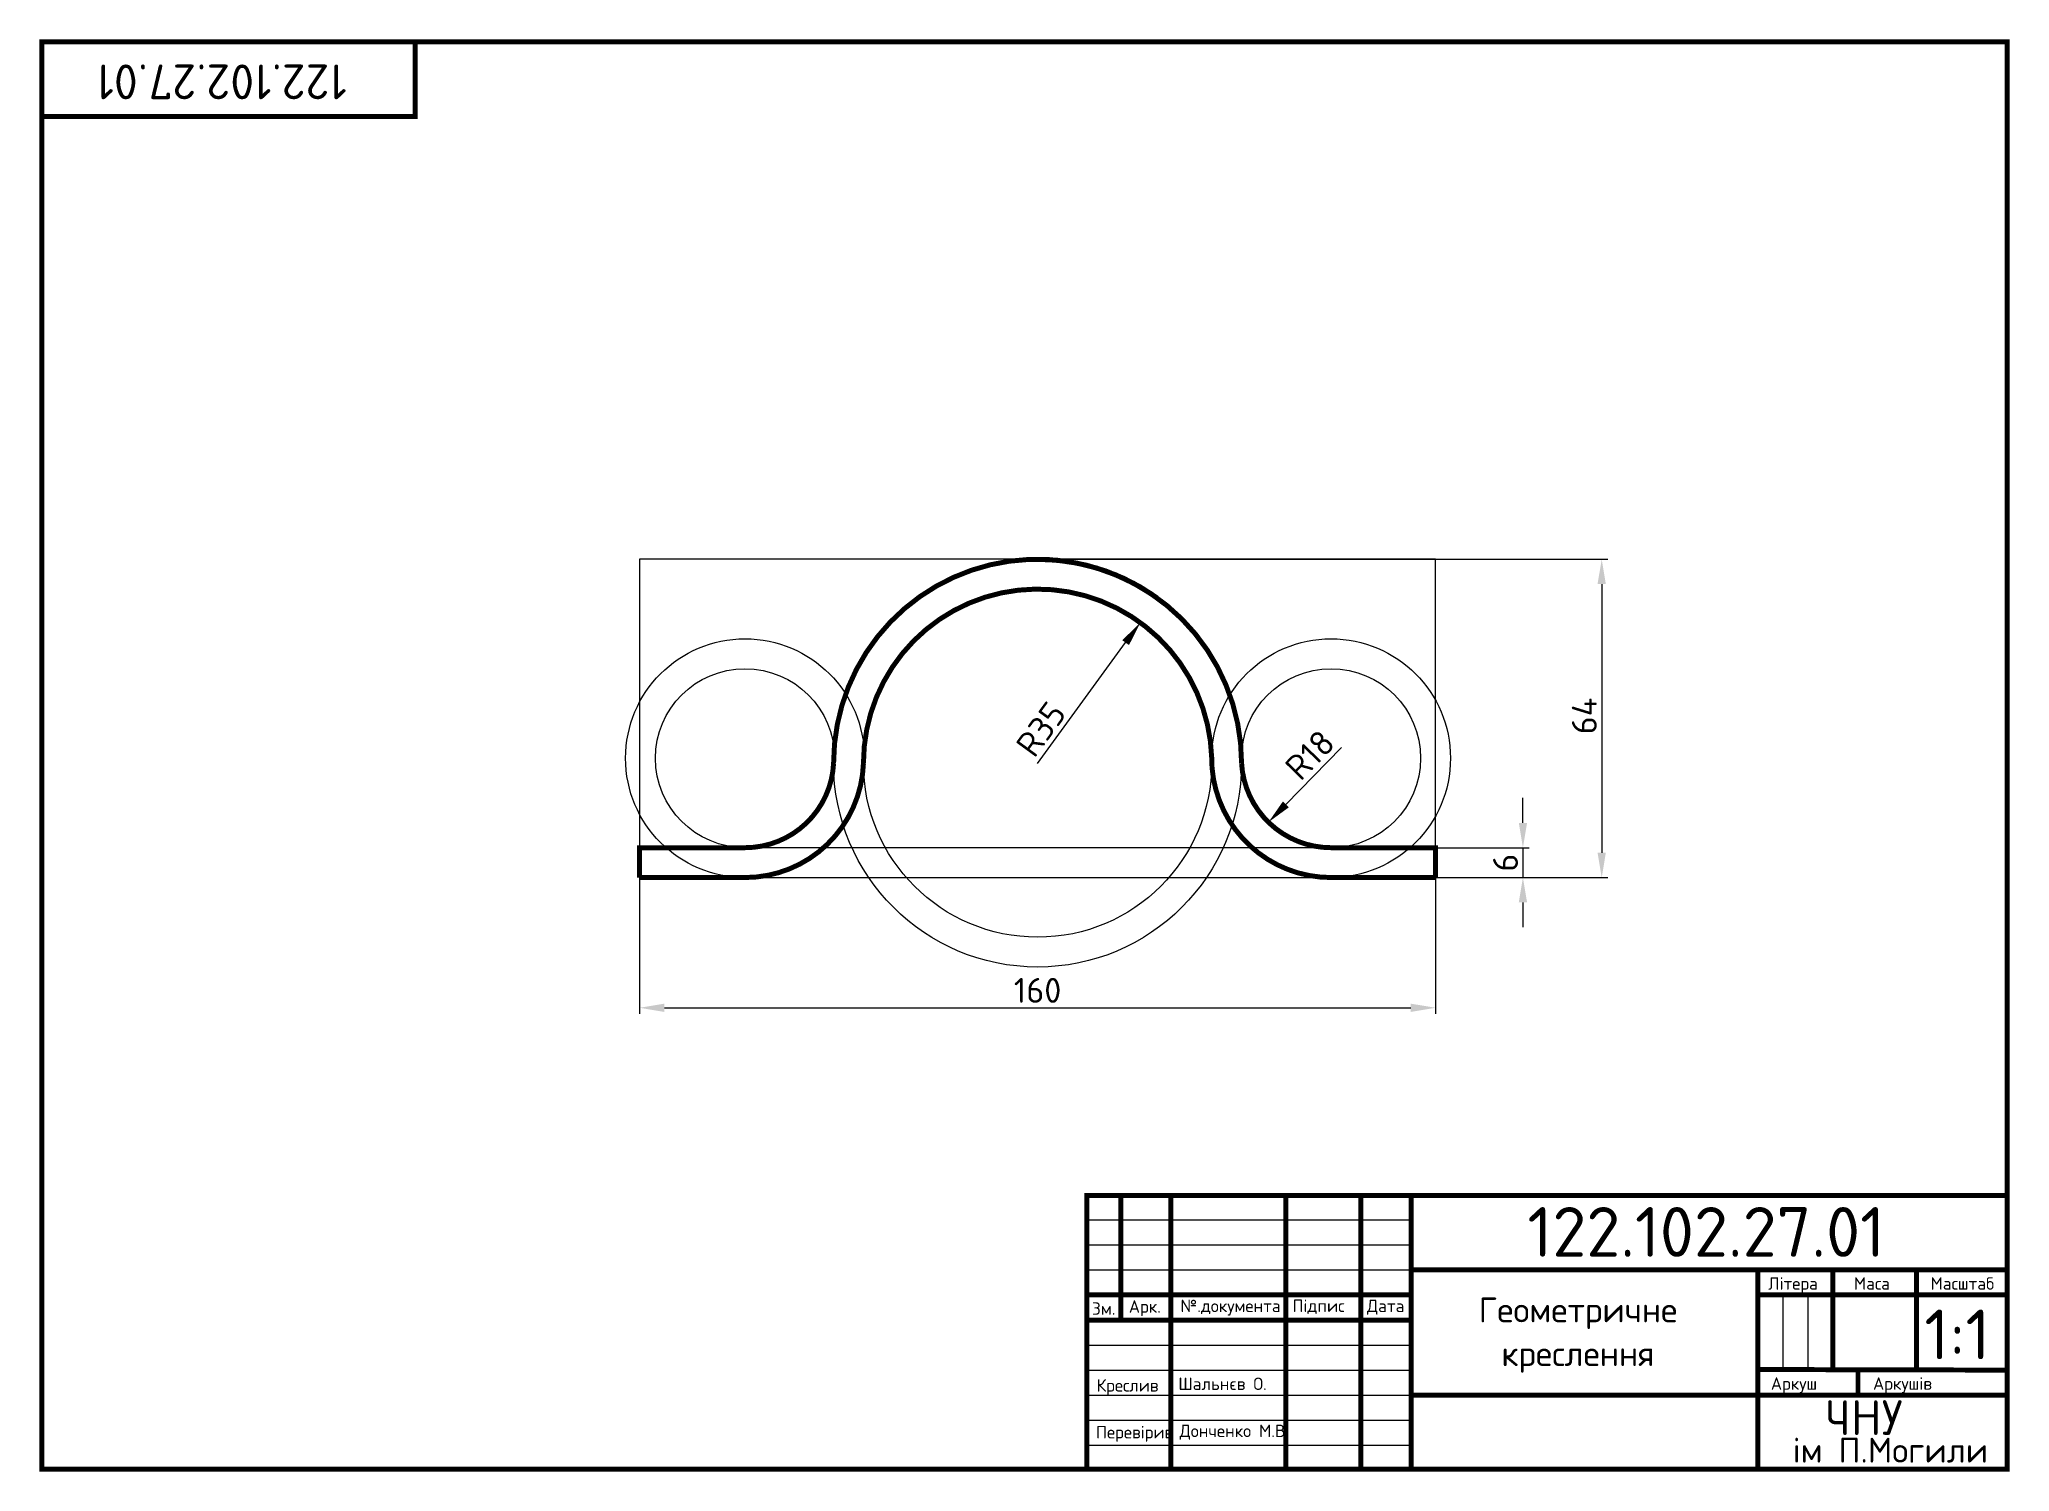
# Model space of a CAD drawing. Header units: millimetres. Extents: x 20 to 416, y 4 to 292.
import ezdxf
from ezdxf.enums import TextEntityAlignment as Align

# ---------------------------------------------------------------- set-up
doc = ezdxf.new("R2010")
doc.units = ezdxf.units.MM
doc.header["$PDMODE"] = 34
doc.header["$PDSIZE"] = -3
for name, color, linetype in [('Контур', 7, 'Continuous'), ('Побудова', 6, 'Continuous'), ('Розміри', 5, 'Continuous')]:
    doc.layers.add(name, color=color, linetype=linetype)
doc.styles.get("Standard").update_dxf_attribs({"font": 'isocpeur.ttf'})
doc.dimstyles.new('ESKD_', dxfattribs={"dimtxt": 5, "dimasz": 5, "dimexe": 1.25, "dimexo": 0, "dimgap": 1, "dimtad": 1, "dimtoh": 1, "dimdec": 1, "dimtxsty": 'Standard', "dimcen": 2.5, "dimclrd": 256, "dimclre": 256, "dimclrt": 256, "dimadec": 0, "dimazin": 0, "dimtfac": 1, "dimtdec": 1, "dimtmove": 0, "dimatfit": 3, "dimfxl": 1, "dimtfillclr": 256, "dimlwd": -1, "dimlwe": -1, "dimarcsym": 0})

# ---------------------------------------------------------------- blocks, each defined once
blk = doc.blocks.new('*D15')
at = {"layer": 'Defpoints', "color": 0, "transparency": 16777216}
for p in [(140.13, 123.96), (300.13, 123.96), (300.13, 97.77)]:
    blk.add_point(p, dxfattribs=at)
at = {"layer": 'Розміри', "transparency": 16777216}
for p, q in [((140.13, 123.96), (140.13, 96.52)), ((300.13, 123.96), (300.13, 96.52)), ((145.13, 97.77), (295.13, 97.77))]:
    blk.add_line(p, q, dxfattribs=at)
for points in [[(145.13, 98.6), (145.13, 96.93), (140.13, 97.77)], [(295.13, 98.6), (295.13, 96.93), (300.13, 97.77)]]:
    blk.add_solid(points, dxfattribs=at)
at = {"layer": 'Розміри', "transparency": 16777216, "insert": (220.13, 101.27), "char_height": 5, "attachment_point": 5}
blk.add_mtext('160', dxfattribs=at)
blk = doc.blocks.new('*D16')
at = {"layer": 'Defpoints', "color": 0, "transparency": 16777216}
for p in [(220.13, 187.96), (220.13, 123.96), (333.52, 123.96)]:
    blk.add_point(p, dxfattribs=at)
at = {"layer": 'Розміри', "transparency": 16777216}
for p, q in [((220.13, 187.96), (334.77, 187.96)), ((333.52, 182.96), (333.52, 128.96)), ((220.13, 123.96), (334.77, 123.96))]:
    blk.add_line(p, q, dxfattribs=at)
for points in [[(332.68, 182.96), (334.35, 182.96), (333.52, 187.96)], [(332.68, 128.96), (334.35, 128.96), (333.52, 123.96)]]:
    blk.add_solid(points, dxfattribs=at)
at = {"layer": 'Розміри', "transparency": 16777216, "insert": (330.02, 156.45), "char_height": 5, "attachment_point": 5, "rotation": 90}
blk.add_mtext('64', dxfattribs=at)
blk = doc.blocks.new('*D17')
at = {"layer": 'Defpoints', "color": 0, "transparency": 16777216}
for p in [(300.13, 129.96), (300.13, 123.96), (317.68, 123.96)]:
    blk.add_point(p, dxfattribs=at)
at = {"layer": 'Розміри', "transparency": 16777216}
for p, q in [((317.68, 134.96), (317.68, 139.96)), ((300.13, 129.96), (318.93, 129.96)), ((317.68, 129.96), (317.68, 123.96)), ((300.13, 123.96), (318.93, 123.96)), ((317.68, 118.96), (317.68, 113.96))]:
    blk.add_line(p, q, dxfattribs=at)
for points in [[(316.85, 134.96), (318.52, 134.96), (317.68, 129.96)], [(316.85, 118.96), (318.52, 118.96), (317.68, 123.96)]]:
    blk.add_solid(points, dxfattribs=at)
at = {"layer": 'Розміри', "transparency": 16777216, "insert": (314.18, 126.96), "char_height": 5, "attachment_point": 5, "rotation": 90}
blk.add_mtext('6', dxfattribs=at)
blk = doc.blocks.new('*D18')
at = {"layer": 'Defpoints', "color": 0, "transparency": 16777216}
for p in [(240.78, 175.23), (220.14, 146.96)]:
    blk.add_point(p, dxfattribs=at)
at = {"layer": 'Розміри', "transparency": 16777216}
blk.add_line((220.1, 146.89), (237.83, 171.19), dxfattribs=at)
blk.add_solid([(237.16, 171.68), (238.51, 170.7), (240.78, 175.23)], dxfattribs=at)
at = {"layer": 'Розміри', "transparency": 16777216, "insert": (220.81, 153.8), "char_height": 5, "attachment_point": 5, "rotation": 53.8724}
blk.add_mtext('R35', dxfattribs=at)
blk = doc.blocks.new('*D19')
at = {"layer": 'Defpoints', "color": 0, "transparency": 16777216}
for p in [(279.12, 147.98), (266.54, 135.09)]:
    blk.add_point(p, dxfattribs=at)
at = {"layer": 'Розміри', "transparency": 16777216}
blk.add_line((281.21, 150.11), (270.03, 138.67), dxfattribs=at)
blk.add_solid([(269.43, 139.25), (270.63, 138.08), (266.54, 135.09)], dxfattribs=at)
at = {"layer": 'Розміри', "transparency": 16777216, "insert": (274.86, 148.62), "char_height": 5, "attachment_point": 5, "rotation": 45.6876}
blk.add_mtext('R18', dxfattribs=at)

msp = doc.modelspace()

# ---------------------------------------------------------------- linework, layer by layer
at = {"layer": 'Контур'}
for p, q in [((236.86, 60), (236.86, 34.98)), ((246.94, 60), (246.94, 5)), ((270.02, 60), (270.02, 5)), ((285.13, 60), (285.13, 5)), ((295.21, 60), (295.21, 5)), ((230, 55.12), (295.21, 55.12)), ((230, 50.09), (295.21, 50.09)), ((230, 45.05), (295.21, 45.05)), ((415, 45.05), (295.21, 45.05)), ((364.88, 45.05), (364.88, 5)), ((379.99, 45.05), (379.99, 24.91)), ((396.78, 45.05), (396.78, 24.91)), ((230, 40.02), (295.21, 40.02)), ((415, 40.02), (364.88, 40.02)), ((369.92, 40.02), (369.92, 24.91)), ((374.96, 40.02), (374.96, 24.91)), ((230, 34.98), (295.21, 34.98)), ((230, 29.95), (295.21, 29.95)), ((230, 24.91), (295.21, 24.91)), ((415, 24.91), (364.88, 24.91)), ((385.03, 19.88), (385.03, 24.91)), ((396.78, 24.91), (396.78, 24.91)), ((230, 19.88), (295.21, 19.88)), ((415, 19.88), (295.21, 19.88)), ((230, 14.85), (295.21, 14.85)), ((230, 9.81), (295.21, 9.81))]:
    msp.add_line(p, q, dxfattribs=at)
at = {"layer": 'Контур', "const_width": 1}
for points in [[(20, 5), (415, 5), (415, 292), (20, 292)], [(20, 277), (95, 277), (95, 292), (20, 292)]]:
    msp.add_lwpolyline(points, close=True, dxfattribs=at)
for points in [[(244.14, 180.2, 0.611923), (179.13, 146.96, 1.105271)], [(261.13, 146.96, 0.414162), (220.14, 187.95, 21.539503)], [(255.13, 147.96, 0.985612), (185.13, 146.96, 0.708555)], [(220.13, 181.96), (220.13, 181.96, -0.062709)], [(140.13, 123.96), (140.13, 129.96), (161.32, 129.96, 0.400621), (179.13, 146.96, -6.555667)], [(140.13, 123.96), (161.32, 123.96, 0.404092), (185.13, 146.96, -1.159528)], [(300.13, 123.96), (279.12, 123.96, -0.41802), (255.12, 148.27, 1.242065)], [(300.13, 123.96), (300.13, 129.96), (279.12, 129.96, -0.397777), (261.13, 146.96, -3.019663)]]:
    msp.add_lwpolyline(points, format="xyb", dxfattribs=at)
for points in [[(415, 5), (415, 60), (230, 60), (230, 5)], [(236.86, 34.98), (236.86, 60)], [(246.94, 5), (246.94, 60)], [(270.02, 5), (270.02, 60)], [(285.13, 5), (285.13, 60)], [(295.21, 5), (295.21, 60)], [(295.21, 45.05), (415, 45.05)], [(364.88, 5), (364.88, 45.05)], [(379.99, 24.91), (379.99, 45.05)], [(396.78, 24.95), (396.78, 45.05)], [(230, 40.02), (295.21, 40.02)], [(415, 40.02), (364.88, 40.02)], [(230, 34.98), (295.21, 34.98)], [(364.88, 25.03), (415, 24.91)], [(385.03, 19.88), (385.03, 24.91)], [(295.21, 19.88), (415, 19.88)]]:
    msp.add_lwpolyline(points, dxfattribs=at)
at = {"layer": 'Побудова'}
for p, q in [((300.13, 187.96), (140.13, 187.96)), ((140.13, 187.96), (140.13, 129.96)), ((300.13, 123.96), (300.13, 187.96)), ((300.13, 129.96), (140.13, 129.96)), ((140.13, 129.96), (140.13, 123.96)), ((300.13, 123.96), (300.13, 129.96)), ((140.13, 123.96), (300.13, 123.96))]:
    msp.add_line(p, q, dxfattribs=at)
for centre, radius in [((220.13, 146.96), 41), ((220.13, 146.96), 35), ((161.32, 147.96), 24), ((279.12, 147.96), 24), ((161.32, 147.96), 18), ((279.12, 147.96), 18)]:
    msp.add_circle(centre, radius, dxfattribs=at)

# ---------------------------------------------------------------- texts
at = {"layer": 'Контур'}
msp.add_text('122.102.27.01', height=7, rotation=180, dxfattribs=at).set_placement((81.3, 287.46))
for s, height, p in [('122.102.27.01', 10, (318.58, 47.7)), ('Зм.', 2.5, (231.08, 36.04)), ('Арк.', 2.5, (238.47, 36.45)), ('№.документа', 2.5, (248.85, 36.57)), ('Підпис', 2.5, (271.36, 36.6)), ('Дата', 2.5, (286.32, 36.57)), ('1:1', 10, (398.36, 27.09)), ('Креслив', 2.5, (232, 20.59)), ('Шальнєв О.', 2.5, (248.42, 20.91)), ('Аркушів', 2.5, (388.05, 20.96)), ('ЧНУ', 7, (378.44, 11.86)), ('Перевірив', 2.5, (231.87, 11.18)), ('Донченко М.В.', 2.5, (248.67, 11.44)), ('ім П.Могили', 5, (371.9, 6.31))]:
    msp.add_text(s, height=height, dxfattribs=at).set_placement(p)
for s, height, p in [('Літера', 2.5, (371.97, 41.08)), ('Маса', 2.5, (387.83, 41.08)), ('Масштаб', 2.5, (406.01, 41.08)), ('Геометричне', 5, (328.75, 34.52)), ('креслення', 5, (328.75, 25.73)), ('Аркуш', 2.5, (372.17, 20.96))]:
    msp.add_text(s, height=height, dxfattribs=at).set_placement(p, align=Align.CENTER)

# ---------------------------------------------------------------- dimensions: what is measured, and where the dimension line sits
at = {"layer": 'Розміри'}
for base, p1, p2, picture, middle in [((333.52, 123.96), (220.13, 187.96), (220.13, 123.96), '*D16', (333.52, 156.45)), ((317.68, 123.96), (300.13, 129.96), (300.13, 123.96), '*D17', (317.68, 126.96))]:
    dim = msp.add_linear_dim(base=base, p1=p1, p2=p2, angle=90, dimstyle='ESKD_', dxfattribs=at)
    dim.commit()
    dim.dimension.update_dxf_attribs({"geometry": picture, "text_midpoint": middle, "dimtype": 160})
for center, mpoint, picture, middle in [((220.14, 146.96), (240.78, 175.23), '*D18', (223.63, 151.74)), ((279.12, 147.98), (266.54, 135.09), '*D19', (277.36, 146.18))]:
    dim = msp.add_radius_dim(center=center, mpoint=mpoint, dimstyle='ESKD_', dxfattribs=at)
    dim.commit()
    dim.dimension.update_dxf_attribs({"geometry": picture, "text_midpoint": middle, "dimtype": 164})
dim = msp.add_linear_dim(base=(300.13, 97.77), p1=(140.13, 123.96), p2=(300.13, 123.96), dimstyle='ESKD_', dxfattribs=at)
dim.commit()
dim.dimension.update_dxf_attribs({"geometry": '*D15', "text_midpoint": (220.13, 97.77), "dimtype": 160})

doc.saveas('drawing.dxf')
